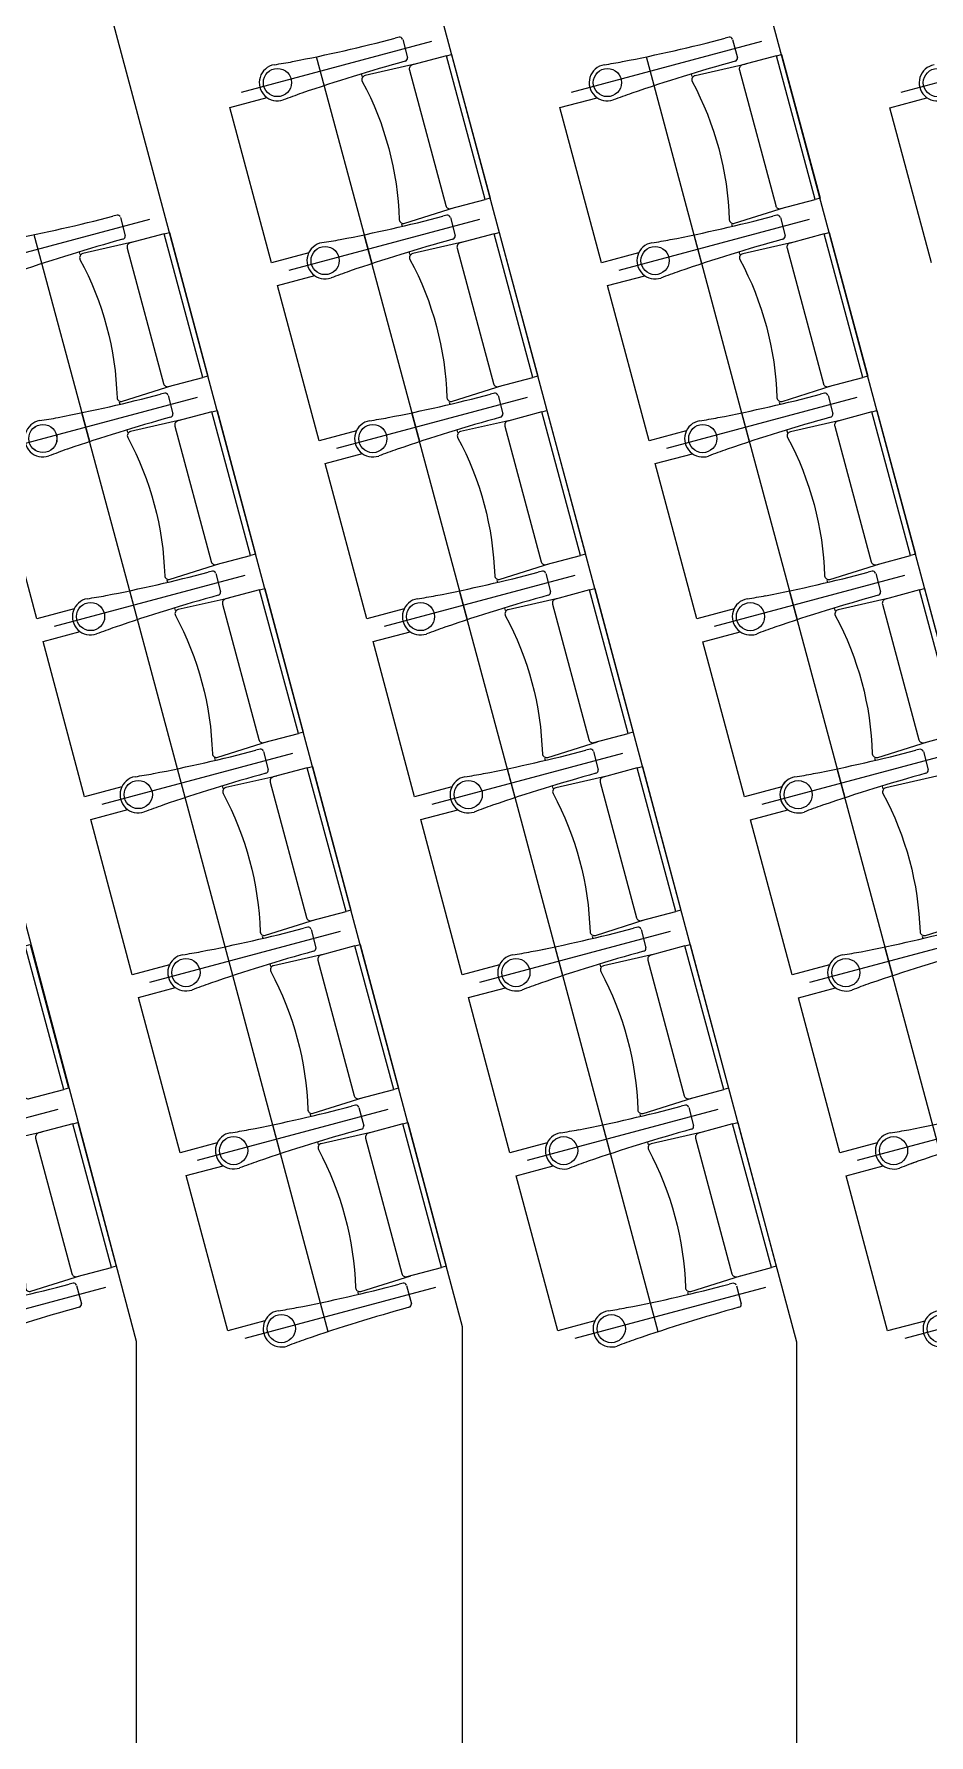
# Model space of a CAD drawing. Header units: millimetres. Extents: x 586 to 1010, y 369 to 668.
# Drawn here: x 686.26 to 688.98, y 509.07 to 514.22 of the extents above; entities that cross this region are included whole.
import ezdxf

# ---------------------------------------------------------------- set-up
doc = ezdxf.new("R2010")
doc.units = ezdxf.units.MM
doc.linetypes.add('CENTER', pattern=[2, 1.25, -0.25, 0.25, -0.25])
doc.linetypes.add('DASHED', pattern=[0.75, 0.5, -0.25])
doc.layers.add('plan line', color=7, linetype='Continuous', lineweight=15)

msp = doc.modelspace()

# ---------------------------------------------------------------- linework, layer by layer
at = {"color": 254, "lineweight": 25}
for points in [[(671.7124, 620.7085), (706.7355, 621.773), (754.2598, 613.8303), (814.6609, 600.1481), (855.7567, 598.0104), (895.0671, 567.0647), (920.0096, 542.0176), (952.0084, 521.2476), (977.2234, 504.6526), (979.6352, 479.2339), (986.3437, 463.8549), (988.7975, 462.3853)], [(654.944, 595.4717), (670.2671, 587.3174), (714.302, 595.1648), (787.0891, 595.1648), (819.3936, 580.9441), (821.0297, 562.8505), (813.4907, 552.7881), (808.7339, 539.6711), (796.4072, 534.7059), (791.0222, 527.249), (791.0222, 507.547), (797.3007, 476.5274), (814.9752, 463.8897), (836.1481, 474.6816), (874.0221, 478.5878), (885.7286, 462.7333), (863.0042, 436.0794), (845.7887, 420.6845), (845.1044, 408.6747)], [(639.2065, 583.4381), (644.7272, 575.638), (657.7961, 553.4401), (668.4043, 543.9291), (682.5178, 548.7307), (692.9838, 555.4778), (711.9339, 556.5828), (734.3456, 532.1334), (750.593, 477.7475), (754.1369, 444.164), (776.4657, 425.4473), (782.6172, 412.2355)]]:
    msp.add_spline(points, degree=3, dxfattribs=at)
at = {"layer": 'plan line'}
for p, q in [((689.5666, 510.2906), (688.1, 515.7667)), ((687.1669, 515.5168), (688.5752, 510.2581)), ((687.563, 510.3034), (686.2337, 515.2669)), ((686.575, 510.2583), (685.3083, 515.0191)), ((687.3714, 514.2137), (687.3589, 514.2106)), ((687.3817, 514.2064), (687.3963, 514.1512)), ((688.3715, 514.2135), (688.359, 514.2104)), ((688.3818, 514.2063), (688.3964, 514.151)), ((687.2562, 514.1022), (687.2584, 514.0941)), ((688.2563, 514.1021), (688.2585, 514.094)), ((686.8581, 514.0002), (686.9707, 514.0303)), ((687.8582, 514), (687.9708, 514.0302)), ((688.8583, 513.9999), (688.9709, 514.0301)), ((686.9841, 513.5294), (686.8581, 514.0002)), ((687.9842, 513.5293), (687.8582, 514)), ((688.9843, 513.5292), (688.8583, 513.9999)), ((686.5158, 513.674), (686.5033, 513.6709)), ((686.5262, 513.6668), (686.5407, 513.6115)), ((687.3781, 513.6472), (687.38, 513.6401)), ((687.5159, 513.6739), (687.5034, 513.6708)), ((687.5159, 513.6739), (687.5034, 513.6708)), ((687.5263, 513.6667), (687.5408, 513.6114)), ((687.5263, 513.6667), (687.5408, 513.6114)), ((688.3782, 513.6471), (688.3801, 513.64)), ((688.516, 513.6737), (688.5035, 513.6707)), ((688.516, 513.6737), (688.5036, 513.6707)), ((688.5264, 513.6665), (688.5409, 513.6112)), ((688.5264, 513.6665), (688.5409, 513.6112)), ((686.4007, 513.5626), (686.4029, 513.5545)), ((687.0968, 513.5596), (686.9841, 513.5294)), ((687.4008, 513.5625), (687.403, 513.5543)), ((688.0969, 513.5595), (687.9842, 513.5293)), ((688.4009, 513.5623), (688.4031, 513.5542)), ((687.0026, 513.4604), (687.1153, 513.4906)), ((687.1287, 512.9897), (687.0026, 513.4604)), ((688.0027, 513.4603), (688.1154, 513.4904)), ((688.1288, 512.9895), (688.0027, 513.4603)), ((686.6604, 513.1342), (686.6479, 513.1311)), ((686.6604, 513.1342), (686.6479, 513.1311)), ((687.6605, 513.1341), (687.648, 513.131)), ((687.6605, 513.1341), (687.648, 513.131)), ((688.6606, 513.134), (688.6481, 513.1309)), ((688.6606, 513.134), (688.6481, 513.1309)), ((686.5225, 513.1075), (686.5244, 513.1005)), ((686.6707, 513.127), (686.6852, 513.0717)), ((686.6707, 513.127), (686.6853, 513.0717)), ((687.5227, 513.1074), (687.5245, 513.1004)), ((687.6708, 513.1269), (687.6854, 513.0716)), ((687.6708, 513.1269), (687.6854, 513.0716)), ((688.5228, 513.1073), (688.5247, 513.1002)), ((688.6709, 513.1267), (688.6855, 513.0715)), ((688.6709, 513.1267), (688.6855, 513.0715)), ((686.5452, 513.0228), (686.5474, 513.0147)), ((687.2413, 513.0198), (687.1287, 512.9897)), ((687.5454, 513.0227), (687.5475, 513.0145)), ((688.2414, 513.0197), (688.1288, 512.9895)), ((688.5455, 513.0226), (688.5476, 513.0144)), ((687.1472, 512.9206), (687.2598, 512.9508)), ((688.1473, 512.9205), (688.2599, 512.9506)), ((686.2731, 512.45), (686.1471, 512.9207)), ((687.2733, 512.4499), (687.1472, 512.9206)), ((688.2734, 512.4498), (688.1473, 512.9205)), ((686.6671, 512.5678), (686.669, 512.5607)), ((686.8049, 512.5944), (686.7924, 512.5914)), ((686.8049, 512.5944), (686.7924, 512.5914)), ((686.8153, 512.5872), (686.8298, 512.532)), ((686.8153, 512.5872), (686.8298, 512.532)), ((687.6672, 512.5676), (687.6691, 512.5606)), ((687.805, 512.5943), (687.7926, 512.5912)), ((687.805, 512.5943), (687.7926, 512.5912)), ((687.8154, 512.5871), (687.8299, 512.5318)), ((687.8154, 512.5871), (687.8299, 512.5318)), ((688.6673, 512.5675), (688.6692, 512.5605)), ((688.8051, 512.5942), (688.7927, 512.5911)), ((688.8051, 512.5942), (688.7927, 512.5911)), ((688.8155, 512.587), (688.83, 512.5317)), ((688.8155, 512.587), (688.83, 512.5317)), ((686.3858, 512.4802), (686.2731, 512.45)), ((686.6898, 512.483), (686.692, 512.4749)), ((687.3859, 512.4801), (687.2733, 512.4499)), ((687.6899, 512.4829), (687.6921, 512.4748)), ((688.386, 512.4799), (688.2734, 512.4498)), ((688.69, 512.4828), (688.6922, 512.4746)), ((686.2916, 512.381), (686.4043, 512.4111)), ((687.2917, 512.3808), (687.4044, 512.411)), ((688.2919, 512.3807), (688.4045, 512.4109)), ((686.4177, 511.9102), (686.2916, 512.381)), ((687.4178, 511.9101), (687.2917, 512.3808)), ((688.4179, 511.91), (688.2919, 512.3807)), ((686.9495, 512.0547), (686.937, 512.0516)), ((686.9495, 512.0547), (686.937, 512.0516)), ((687.9496, 512.0545), (687.9371, 512.0515)), ((687.9496, 512.0545), (687.9371, 512.0515)), ((688.9497, 512.0544), (688.9372, 512.0513)), ((688.9497, 512.0544), (688.9372, 512.0513)), ((686.8117, 512.028), (686.8135, 512.0209)), ((686.9598, 512.0474), (686.9744, 511.9922)), ((686.9598, 512.0474), (686.9744, 511.9922)), ((687.8118, 512.0279), (687.8137, 512.0208)), ((687.9599, 512.0473), (687.9745, 511.992)), ((687.9599, 512.0473), (687.9745, 511.992)), ((688.8119, 512.0277), (688.8138, 512.0207)), ((688.96, 512.0472), (688.9746, 511.9919)), ((688.96, 512.0472), (688.9746, 511.9919)), ((686.5303, 511.9404), (686.4177, 511.9102)), ((686.8344, 511.9433), (686.8365, 511.9351)), ((687.5304, 511.9403), (687.4178, 511.9101)), ((687.8345, 511.9431), (687.8366, 511.935)), ((688.5305, 511.9401), (688.4179, 511.91)), ((688.8346, 511.943), (688.8368, 511.9349)), ((686.4362, 511.8412), (686.5488, 511.8714)), ((687.4363, 511.8411), (687.5489, 511.8712)), ((688.4364, 511.8409), (688.549, 511.8711)), ((686.5622, 511.3705), (686.4362, 511.8412)), ((687.5624, 511.3703), (687.4363, 511.8411)), ((688.5625, 511.3702), (688.4364, 511.8409)), ((686.9562, 511.4882), (686.9581, 511.4812)), ((687.094, 511.5149), (687.0816, 511.5118)), ((687.094, 511.5149), (687.0816, 511.5118)), ((687.1044, 511.5077), (687.1189, 511.4524)), ((687.1044, 511.5077), (687.1189, 511.4524)), ((687.9563, 511.4881), (687.9582, 511.481)), ((688.0941, 511.5148), (688.0817, 511.5117)), ((688.0941, 511.5148), (688.0817, 511.5117)), ((688.1045, 511.5075), (688.119, 511.4523)), ((688.1045, 511.5075), (688.119, 511.4523)), ((688.9564, 511.4879), (688.9583, 511.4809)), ((686.6749, 511.4006), (686.5622, 511.3705)), ((686.9789, 511.4035), (686.9811, 511.3953)), ((687.675, 511.4005), (687.5624, 511.3703)), ((687.979, 511.4033), (687.9812, 511.3952)), ((688.6751, 511.4004), (688.5625, 511.3702)), ((686.5807, 511.3014), (686.6934, 511.3316)), ((687.5809, 511.3013), (687.6935, 511.3314)), ((688.581, 511.3011), (688.6936, 511.3313)), ((686.7068, 510.8307), (686.5807, 511.3014)), ((687.7069, 510.8306), (687.5809, 511.3013)), ((688.707, 510.8304), (688.581, 511.3011)), ((687.2386, 510.9751), (687.2261, 510.972)), ((687.2386, 510.9751), (687.2261, 510.972)), ((687.2489, 510.9679), (687.2635, 510.9126)), ((687.2489, 510.9679), (687.2635, 510.9126)), ((688.2387, 510.975), (688.2262, 510.9719)), ((688.2387, 510.975), (688.2262, 510.9719)), ((688.2491, 510.9678), (688.2636, 510.9125)), ((688.2491, 510.9678), (688.2636, 510.9125)), ((687.1008, 510.9484), (687.1027, 510.9414)), ((688.1009, 510.9483), (688.1028, 510.9412)), ((687.1235, 510.8637), (687.1256, 510.8556)), ((688.1236, 510.8636), (688.1258, 510.8554)), ((686.8194, 510.8609), (686.7068, 510.8307)), ((687.8195, 510.8607), (687.7069, 510.8306)), ((688.8197, 510.8606), (688.707, 510.8304)), ((686.7253, 510.7616), (686.8379, 510.7918)), ((686.8514, 510.2909), (686.7253, 510.7616)), ((687.7254, 510.7615), (687.838, 510.7917)), ((687.8515, 510.2908), (687.7254, 510.7615)), ((688.7255, 510.7614), (688.8381, 510.7915)), ((688.8516, 510.2906), (688.7255, 510.7614)), ((686.383, 510.4355), (686.3705, 510.4324)), ((686.3934, 510.4282), (686.4079, 510.373)), ((687.2453, 510.4087), (687.2472, 510.4016)), ((687.3831, 510.4353), (687.3707, 510.4323)), ((687.3935, 510.4281), (687.408, 510.3728)), ((688.2454, 510.4085), (688.2473, 510.4015)), ((688.3833, 510.4352), (688.3708, 510.4321)), ((688.3936, 510.428), (688.4081, 510.3727)), ((686.964, 510.3211), (686.8514, 510.2909)), ((687.5616, 499.2473), (687.563, 510.3034)), ((687.9641, 510.3209), (687.8515, 510.2908)), ((688.9642, 510.3208), (688.8516, 510.2906)), ((686.5735, 499.2926), (686.575, 510.2583)), ((688.5752, 510.2581), (688.5738, 499.2924))]:
    msp.add_line(p, q, dxfattribs=at)
at = {"layer": 'plan line', "linetype": 'CENTER', "ltscale": 3}
for p, q in [((687.4695, 514.2009), (686.8919, 514.0462)), ((688.4696, 514.2008), (687.892, 514.0461)), ((689.4697, 514.2006), (688.8921, 514.046)), ((686.6139, 513.6613), (686.0363, 513.5066)), ((687.614, 513.6611), (687.0364, 513.5064)), ((687.614, 513.6611), (687.0364, 513.5064)), ((688.6141, 513.661), (688.0365, 513.5063)), ((688.6141, 513.661), (688.0365, 513.5063)), ((686.7585, 513.1215), (686.1809, 512.9668)), ((686.7585, 513.1215), (686.1809, 512.9668)), ((687.7586, 513.1214), (687.181, 512.9667)), ((687.7586, 513.1214), (687.181, 512.9667)), ((688.7587, 513.1212), (688.1811, 512.9665)), ((688.7587, 513.1212), (688.1811, 512.9665)), ((686.903, 512.5817), (686.3254, 512.427)), ((686.903, 512.5817), (686.3254, 512.427)), ((687.9031, 512.5816), (687.3255, 512.4269)), ((687.9031, 512.5816), (687.3255, 512.4269)), ((688.9032, 512.5814), (688.3257, 512.4268)), ((688.9032, 512.5814), (688.3257, 512.4268)), ((687.0476, 512.0419), (686.47, 511.8872)), ((687.0476, 512.0419), (686.47, 511.8872)), ((688.0477, 512.0418), (687.4701, 511.8871)), ((688.0477, 512.0418), (687.4701, 511.8871)), ((689.0478, 512.0417), (688.4702, 511.887)), ((689.0478, 512.0417), (688.4702, 511.887)), ((687.1921, 511.5021), (686.6145, 511.3475)), ((687.1921, 511.5021), (686.6145, 511.3475)), ((688.1922, 511.502), (687.6147, 511.3473)), ((688.1922, 511.502), (687.6147, 511.3473)), ((689.1923, 511.5019), (688.6148, 511.3472)), ((689.1923, 511.5019), (688.6148, 511.3472)), ((686.3366, 510.9625), (685.759, 510.8078)), ((686.3366, 510.9625), (685.759, 510.8078)), ((687.3367, 510.9624), (686.7591, 510.8077)), ((687.3367, 510.9624), (686.7591, 510.8077)), ((688.3368, 510.9622), (687.7592, 510.8076)), ((688.3368, 510.9622), (687.7592, 510.8076)), ((689.3369, 510.9621), (688.7593, 510.8074)), ((689.3369, 510.9621), (688.7593, 510.8074)), ((686.4811, 510.4227), (685.9035, 510.268)), ((687.4812, 510.4226), (686.9037, 510.2679)), ((688.4814, 510.4225), (687.9038, 510.2678)), ((689.4815, 510.4223), (688.9039, 510.2676))]:
    msp.add_line(p, q, dxfattribs=at)
at = {"layer": 'plan line', "linetype": 'DASHED', "ltscale": 3}
for p, q in [((687.2887, 513.527), (687.1206, 514.1544)), ((688.2888, 513.5268), (688.1208, 514.1543)), ((686.4331, 512.9873), (686.2651, 513.6147)), ((687.4332, 512.9872), (687.2652, 513.6146)), ((688.4333, 512.987), (688.2653, 513.6145)), ((686.5777, 512.4475), (686.4096, 513.075)), ((687.5778, 512.4474), (687.4098, 513.0748)), ((688.5779, 512.4473), (688.4099, 513.0747)), ((686.7222, 511.9078), (686.5542, 512.5352)), ((687.7223, 511.9076), (687.5543, 512.535)), ((688.7225, 511.9075), (688.5544, 512.5349)), ((686.8668, 511.368), (686.6988, 511.9954)), ((687.8669, 511.3678), (687.6989, 511.9953)), ((688.867, 511.3677), (688.699, 511.9951)), ((687.0113, 510.8282), (686.8433, 511.4556)), ((688.0115, 510.8281), (687.8434, 511.4555)), ((689.0116, 510.8279), (688.8435, 511.4554)), ((687.1559, 510.2884), (686.9879, 510.9158)), ((688.156, 510.2883), (687.988, 510.9157))]:
    msp.add_line(p, q, dxfattribs=at)
at = {"layer": 'plan line'}
for points in [[(687.4222, 514.1324), (687.2678, 514.0971, 0.474715), (687.2591, 514.0795, -0.115865), (687.3714, 513.6602, 0.474715), (687.3877, 513.6493), (687.5388, 513.6969)], [(687.5145, 514.157), (687.4111, 514.1294, 0.414214), (687.4021, 514.1138), (687.5122, 513.7029, 0.414214), (687.5277, 513.6939), (687.6318, 513.7218), (687.5145, 514.157)], [(688.4223, 514.1322), (688.2679, 514.0969, 0.474715), (688.2592, 514.0793, -0.115865), (688.3715, 513.6601, 0.474715), (688.3878, 513.6492), (688.5389, 513.6967)], [(688.5146, 514.1569), (688.4112, 514.1293, 0.414214), (688.4022, 514.1137), (688.5123, 513.7028, 0.414214), (688.5278, 513.6938), (688.6319, 513.7216), (688.5146, 514.1569)], [(686.6589, 513.6174), (686.5555, 513.5897, 0.414214), (686.5466, 513.5742), (686.6566, 513.1632, 0.414214), (686.6722, 513.1543), (686.7763, 513.1821), (686.6589, 513.6174)], [(687.659, 513.6173), (687.5557, 513.5896, 0.414214), (687.5467, 513.5741), (687.6567, 513.1631, 0.414214), (687.6723, 513.1541), (687.7764, 513.182), (687.659, 513.6173)], [(688.6591, 513.6171), (688.5558, 513.5895, 0.414214), (688.5468, 513.5739), (688.6568, 513.163, 0.414214), (688.6724, 513.154), (688.7765, 513.1819), (688.6591, 513.6171)], [(686.5666, 513.5927), (686.4122, 513.5574, 0.474715), (686.4035, 513.5398, -0.115865), (686.5158, 513.1205, 0.474715), (686.5321, 513.1097), (686.6832, 513.1572)], [(687.5667, 513.5926), (687.4123, 513.5573, 0.474715), (687.4036, 513.5397, -0.115865), (687.5159, 513.1204, 0.474715), (687.5323, 513.1095), (687.6833, 513.1571)], [(688.5668, 513.5924), (688.4125, 513.5571, 0.474715), (688.4038, 513.5396, -0.115865), (688.516, 513.1203, 0.474715), (688.5324, 513.1094), (688.6834, 513.157)], [(686.7112, 513.0529), (686.5568, 513.0176, 0.474715), (686.5481, 513.0001, -0.115865), (686.6604, 512.5808, 0.474715), (686.6767, 512.5699), (686.8278, 512.6175)], [(686.8035, 513.0776), (686.7001, 513.05, 0.414214), (686.6911, 513.0344), (686.8012, 512.6235, 0.414214), (686.8167, 512.6145), (686.9208, 512.6423), (686.8035, 513.0776)], [(687.7113, 513.0528), (687.5569, 513.0175, 0.474715), (687.5482, 512.9999, -0.115865), (687.6605, 512.5806, 0.474715), (687.6768, 512.5698), (687.8279, 512.6173)], [(687.8036, 513.0775), (687.7002, 513.0498, 0.414214), (687.6912, 513.0343), (687.8013, 512.6233, 0.414214), (687.8168, 512.6144), (687.921, 512.6422), (687.8036, 513.0775)], [(688.7114, 513.0527), (688.557, 513.0174, 0.474715), (688.5483, 512.9998, -0.115865), (688.6606, 512.5805, 0.474715), (688.6769, 512.5696), (688.828, 512.6172)], [(688.8037, 513.0774), (688.7003, 513.0497, 0.414214), (688.6913, 513.0341), (688.8014, 512.6232, 0.414214), (688.8169, 512.6142), (688.9211, 512.6421), (688.8037, 513.0774)], [(686.8557, 512.5131), (686.7013, 512.4779, 0.474715), (686.6926, 512.4603, -0.115865), (686.8049, 512.041, 0.474715), (686.8213, 512.0301), (686.9723, 512.0777)], [(686.948, 512.5378), (686.8447, 512.5102, 0.414214), (686.8357, 512.4946), (686.9457, 512.0837, 0.414214), (686.9613, 512.0747), (687.0654, 512.1026), (686.948, 512.5378)], [(687.8558, 512.513), (687.7015, 512.4777, 0.474715), (687.6928, 512.4601, -0.115865), (687.805, 512.0409, 0.474715), (687.8214, 512.03), (687.9725, 512.0775)], [(687.9482, 512.5377), (687.8448, 512.5101, 0.414214), (687.8358, 512.4945), (687.9458, 512.0836, 0.414214), (687.9614, 512.0746), (688.0655, 512.1024), (687.9482, 512.5377)], [(688.8559, 512.5129), (688.7016, 512.4776, 0.474715), (688.6929, 512.46, -0.115865), (688.8052, 512.0407, 0.474715), (688.8215, 512.0298), (688.9726, 512.0774)], [(688.9483, 512.5376), (688.8449, 512.5099, 0.414214), (688.8359, 512.4944), (688.946, 512.0834, 0.414214), (688.9615, 512.0744), (689.0656, 512.1023), (688.9483, 512.5376)], [(687.0926, 511.9981), (686.9892, 511.9704, 0.414214), (686.9802, 511.9549), (687.0903, 511.5439, 0.414214), (687.1058, 511.5349), (687.21, 511.5628), (687.0926, 511.9981)], [(688.0927, 511.9979), (687.9893, 511.9703, 0.414214), (687.9803, 511.9547), (688.0904, 511.5438, 0.414214), (688.106, 511.5348), (688.2101, 511.5627), (688.0927, 511.9979)], [(687.0003, 511.9734), (686.8459, 511.9381, 0.474715), (686.8372, 511.9205, -0.115865), (686.9495, 511.5012, 0.474715), (686.9658, 511.4903), (687.1169, 511.5379)], [(688.0004, 511.9732), (687.846, 511.9379, 0.474715), (687.8373, 511.9204, -0.115865), (687.9496, 511.5011, 0.474715), (687.9659, 511.4902), (688.117, 511.5378)], [(689.0005, 511.9731), (688.8461, 511.9378, 0.474715), (688.8374, 511.9202, -0.115865), (688.9497, 511.5009, 0.474715), (688.966, 511.4901), (689.1171, 511.5376)], [(686.237, 511.4584), (686.1337, 511.4308, 0.414214), (686.1247, 511.4152), (686.2347, 511.0043, 0.414214), (686.2503, 510.9953), (686.3544, 511.0231), (686.237, 511.4584)], [(687.1448, 511.4336), (686.9905, 511.3983, 0.474715), (686.9818, 511.3807, -0.115865), (687.094, 510.9614, 0.474715), (687.1104, 510.9506), (687.2615, 510.9981)], [(687.2371, 511.4583), (687.1338, 511.4306, 0.414214), (687.1248, 511.4151), (687.2348, 511.0041, 0.414214), (687.2504, 510.9952), (687.3545, 511.023), (687.2371, 511.4583)], [(688.1449, 511.4335), (687.9906, 511.3982, 0.474715), (687.9819, 511.3806, -0.115865), (688.0942, 510.9613, 0.474715), (688.1105, 510.9504), (688.2616, 510.998)], [(688.2373, 511.4582), (688.1339, 511.4305, 0.414214), (688.1249, 511.4149), (688.235, 511.004, 0.414214), (688.2505, 510.995), (688.3546, 511.0229), (688.2373, 511.4582)], [(686.3816, 510.9186), (686.2782, 510.891, 0.414214), (686.2692, 510.8754), (686.3793, 510.4645, 0.414214), (686.3948, 510.4555), (686.4989, 510.4834), (686.3816, 510.9186)], [(687.3817, 510.9185), (687.2783, 510.8909, 0.414214), (687.2693, 510.8753), (687.3794, 510.4644, 0.414214), (687.395, 510.4554), (687.4991, 510.4832), (687.3817, 510.9185)], [(688.3818, 510.9184), (688.2784, 510.8907, 0.414214), (688.2695, 510.8752), (688.3795, 510.4642, 0.414214), (688.3951, 510.4552), (688.4992, 510.4831), (688.3818, 510.9184)], [(686.2893, 510.8939), (686.1349, 510.8587, 0.474715), (686.1262, 510.8411, -0.115865), (686.2385, 510.4218, 0.474715), (686.2548, 510.4109), (686.4059, 510.4585)], [(687.2894, 510.8938), (687.135, 510.8585, 0.474715), (687.1263, 510.8409, -0.115865), (687.2386, 510.4217, 0.474715), (687.2549, 510.4108), (687.406, 510.4583)], [(688.2895, 510.8937), (688.1351, 510.8584, 0.474715), (688.1264, 510.8408, -0.115865), (688.2387, 510.4215, 0.474715), (688.255, 510.4106), (688.4061, 510.4582)]]:
    msp.add_lwpolyline(points, format="xyb", dxfattribs=at)
for points in [[(687.5299, 514.1612), (687.6466, 513.7257), (687.6318, 513.7218), (687.5145, 514.157), (687.5299, 514.1612)], [(688.53, 514.1611), (688.6467, 513.7256), (688.6319, 513.7216), (688.5146, 514.1569), (688.53, 514.1611)], [(686.6744, 513.6215), (686.791, 513.1861), (686.7763, 513.1821), (686.6589, 513.6174), (686.6744, 513.6215)], [(687.6745, 513.6214), (687.7911, 513.1859), (687.7764, 513.182), (687.659, 513.6173), (687.6745, 513.6214)], [(688.6746, 513.6213), (688.7912, 513.1858), (688.7765, 513.1819), (688.6591, 513.6171), (688.6746, 513.6213)], [(686.8189, 513.0818), (686.9356, 512.6463), (686.9208, 512.6423), (686.8035, 513.0776), (686.8189, 513.0818)], [(687.8191, 513.0816), (687.9357, 512.6462), (687.921, 512.6422), (687.8036, 513.0775), (687.8191, 513.0816)], [(688.8192, 513.0815), (688.9358, 512.646), (688.9211, 512.6421), (688.8037, 513.0774), (688.8192, 513.0815)], [(686.9635, 512.542), (687.0801, 512.1065), (687.0654, 512.1026), (686.948, 512.5378), (686.9635, 512.542)], [(687.9636, 512.5419), (688.0802, 512.1064), (688.0655, 512.1024), (687.9482, 512.5377), (687.9636, 512.5419)], [(688.9637, 512.5417), (689.0803, 512.1062), (689.0656, 512.1023), (688.9483, 512.5376), (688.9637, 512.5417)], [(687.1081, 512.0022), (687.2247, 511.5667), (687.21, 511.5628), (687.0926, 511.9981), (687.1081, 512.0022)], [(688.1082, 512.0021), (688.2248, 511.5666), (688.2101, 511.5627), (688.0927, 511.9979), (688.1082, 512.0021)], [(686.2525, 511.4626), (686.3691, 511.0271), (686.3544, 511.0231), (686.237, 511.4584), (686.2525, 511.4626)], [(687.2526, 511.4624), (687.3692, 511.027), (687.3545, 511.023), (687.2371, 511.4583), (687.2526, 511.4624)], [(688.2527, 511.4623), (688.3693, 511.0268), (688.3546, 511.0229), (688.2373, 511.4582), (688.2527, 511.4623)], [(686.397, 510.9228), (686.5137, 510.4873), (686.4989, 510.4834), (686.3816, 510.9186), (686.397, 510.9228)], [(687.3972, 510.9226), (687.5138, 510.4872), (687.4991, 510.4832), (687.3817, 510.9185), (687.3972, 510.9226)], [(688.3973, 510.9225), (688.5139, 510.487), (688.4992, 510.4831), (688.3818, 510.9184), (688.3973, 510.9225)]]:
    msp.add_lwpolyline(points, dxfattribs=at)
for centre in [(687.0021, 514.0761), (688.0022, 514.076), (689.0023, 514.0758), (687.1466, 513.5363), (687.1466, 513.5363), (688.1467, 513.5362), (688.1467, 513.5362), (686.291, 512.9967), (686.2911, 512.9967), (687.2912, 512.9965), (687.2912, 512.9965), (688.2913, 512.9964), (688.2913, 512.9964), (686.4356, 512.4569), (686.4356, 512.4569), (687.4357, 512.4568), (687.4357, 512.4568), (688.4358, 512.4566), (688.4358, 512.4566), (686.5802, 511.9171), (686.5802, 511.9171), (687.5803, 511.917), (687.5803, 511.917), (688.5804, 511.9168), (688.5804, 511.9168), (686.7247, 511.3773), (686.7247, 511.3773), (687.7248, 511.3772), (687.7248, 511.3772), (688.7249, 511.3771), (688.7249, 511.3771), (686.8693, 510.8376), (686.8693, 510.8376), (687.8694, 510.8374), (687.8694, 510.8374), (688.8695, 510.8373), (688.8695, 510.8373), (687.0138, 510.2978), (688.0139, 510.2976), (689.0141, 510.2975)]:
    msp.add_circle(centre, 0.0427, dxfattribs=at)
for centre, radius, start, end in [((686.0932, 519.0442), 4.9966, 281.0182, 284.6738), ((687.3724, 514.2044), 0.00935, 23.4308, 96.5541), ((687.0933, 519.0441), 4.9966, 281.0182, 284.6738), ((688.3725, 514.2042), 0.00935, 23.4308, 96.5541), ((687.0023, 514.0758), 0.0554, 100.4444, 288.4868), ((686.8546, 515.1154), 0.9947, 277.9572, 281.22), ((688.8089, 509.0047), 5.3287, 105.4519, 108.9755), ((687.3866, 514.1502), 0.00967, 284.3681, 5.8186), ((688.0024, 514.0757), 0.0554, 100.4444, 288.4868), ((687.8547, 515.1153), 0.9947, 277.9572, 281.22), ((689.809, 509.0046), 5.3287, 105.4519, 108.9755), ((688.3867, 514.15), 0.00967, 284.3681, 5.8186), ((689.0025, 514.0755), 0.0554, 100.4444, 288.4868), ((688.4072, 510.3192), 3.9554, 109.6649, 110.533), ((689.4073, 510.3191), 3.9554, 109.6649, 110.533), ((685.2376, 518.5046), 4.9966, 281.0182, 284.6738), ((686.5169, 513.6647), 0.00935, 23.4308, 96.5541), ((686.2377, 518.5044), 4.9966, 281.0182, 284.6738), ((686.2377, 518.5044), 4.9966, 281.0182, 284.6738), ((687.517, 513.6646), 0.00935, 23.4308, 96.5541), ((687.517, 513.6646), 0.00935, 23.4308, 96.5541), ((687.2378, 518.5043), 4.9966, 281.0182, 284.6738), ((687.2378, 518.5043), 4.9966, 281.0182, 284.6738), ((688.5171, 513.6645), 0.00935, 23.4308, 96.5541), ((688.5171, 513.6645), 0.00935, 23.4308, 96.5541), ((687.9533, 508.4651), 5.3287, 105.4519, 108.9755), ((686.5311, 513.6105), 0.00967, 284.3681, 5.8186), ((686.9991, 514.5757), 0.9947, 277.9572, 281.22), ((686.9991, 514.5757), 0.9947, 277.9572, 281.22), ((688.9534, 508.465), 5.3287, 105.4519, 108.9755), ((688.9534, 508.465), 5.3287, 105.4519, 108.9755), ((687.5312, 513.6104), 0.00967, 284.3681, 5.8186), ((687.5312, 513.6104), 0.00967, 284.3681, 5.8186), ((687.9992, 514.5755), 0.9947, 277.9572, 281.22), ((687.9992, 514.5755), 0.9947, 277.9572, 281.22), ((689.9535, 508.4648), 5.3287, 105.4519, 108.9755), ((689.9535, 508.4648), 5.3287, 105.4519, 108.9755), ((688.5313, 513.6103), 0.00967, 284.3681, 5.8186), ((688.5313, 513.6103), 0.00967, 284.3681, 5.8186), ((687.1469, 513.536), 0.0554, 100.4444, 288.4868), ((687.1469, 513.536), 0.0554, 100.4444, 288.4868), ((688.147, 513.5359), 0.0554, 100.4444, 288.4868), ((688.147, 513.5359), 0.0554, 100.4444, 288.4868), ((688.5518, 509.7794), 3.9554, 109.6649, 110.533), ((688.5518, 509.7794), 3.9554, 109.6649, 110.533), ((689.5519, 509.7793), 3.9554, 109.6649, 110.533), ((689.5519, 509.7793), 3.9554, 109.6649, 110.533), ((685.3822, 517.9648), 4.9966, 281.0182, 284.6738), ((685.3822, 517.9648), 4.9966, 281.0182, 284.6738), ((686.6614, 513.1249), 0.00935, 23.4308, 96.5541), ((686.6614, 513.1249), 0.00935, 23.4308, 96.5541), ((686.3823, 517.9647), 4.9966, 281.0182, 284.6738), ((686.3823, 517.9647), 4.9966, 281.0182, 284.6738), ((687.6615, 513.1248), 0.00935, 23.4308, 96.5541), ((687.6615, 513.1248), 0.00935, 23.4308, 96.5541), ((687.3824, 517.9645), 4.9966, 281.0182, 284.6738), ((687.3824, 517.9645), 4.9966, 281.0182, 284.6738), ((688.6617, 513.1247), 0.00935, 23.4308, 96.5541), ((688.6617, 513.1247), 0.00935, 23.4308, 96.5541), ((686.2913, 512.9964), 0.0554, 100.4444, 288.4868), ((686.2913, 512.9964), 0.0554, 100.4444, 288.4868), ((686.1436, 514.036), 0.9947, 277.9572, 281.22), ((686.1436, 514.036), 0.9947, 277.9572, 281.22), ((688.0979, 507.9253), 5.3287, 105.4519, 108.9755), ((688.0979, 507.9253), 5.3287, 105.4519, 108.9755), ((686.6756, 513.0708), 0.00967, 284.3681, 5.8186), ((686.6756, 513.0708), 0.00967, 284.3681, 5.8186), ((687.2914, 512.9962), 0.0554, 100.4444, 288.4868), ((687.2914, 512.9962), 0.0554, 100.4444, 288.4868), ((687.1437, 514.0359), 0.9947, 277.9572, 281.22), ((687.1437, 514.0359), 0.9947, 277.9572, 281.22), ((689.098, 507.9252), 5.3287, 105.4519, 108.9755), ((689.098, 507.9252), 5.3287, 105.4519, 108.9755), ((687.6757, 513.0706), 0.00967, 284.3681, 5.8186), ((687.6757, 513.0706), 0.00967, 284.3681, 5.8186), ((688.2915, 512.9961), 0.0554, 100.4444, 288.4868), ((688.2915, 512.9961), 0.0554, 100.4444, 288.4868), ((688.1438, 514.0357), 0.9947, 277.9572, 281.22), ((688.1438, 514.0357), 0.9947, 277.9572, 281.22), ((690.0981, 507.9251), 5.3287, 105.4519, 108.9755), ((690.0981, 507.9251), 5.3287, 105.4519, 108.9755), ((688.6759, 513.0705), 0.00967, 284.3681, 5.8186), ((688.6759, 513.0705), 0.00967, 284.3681, 5.8186), ((687.6962, 509.2398), 3.9554, 109.6649, 110.533), ((687.6962, 509.2398), 3.9554, 109.6649, 110.533), ((688.6963, 509.2397), 3.9554, 109.6649, 110.533), ((688.6963, 509.2397), 3.9554, 109.6649, 110.533), ((689.6964, 509.2395), 3.9554, 109.6649, 110.533), ((689.6964, 509.2395), 3.9554, 109.6649, 110.533), ((685.5267, 517.425), 4.9966, 281.0182, 284.6738), ((685.5267, 517.425), 4.9966, 281.0182, 284.6738), ((686.806, 512.5852), 0.00935, 23.4308, 96.5541), ((686.806, 512.5852), 0.00935, 23.4308, 96.5541), ((686.5268, 517.4249), 4.9966, 281.0182, 284.6738), ((686.5268, 517.4249), 4.9966, 281.0182, 284.6738), ((687.8061, 512.585), 0.00935, 23.4308, 96.5541), ((687.8061, 512.585), 0.00935, 23.4308, 96.5541), ((687.5269, 517.4247), 4.9966, 281.0182, 284.6738), ((687.5269, 517.4247), 4.9966, 281.0182, 284.6738), ((688.8062, 512.5849), 0.00935, 23.4308, 96.5541), ((688.8062, 512.5849), 0.00935, 23.4308, 96.5541), ((686.2881, 513.4962), 0.9947, 277.9572, 281.22), ((686.2881, 513.4962), 0.9947, 277.9572, 281.22), ((688.2424, 507.3855), 5.3287, 105.4519, 108.9755), ((688.2424, 507.3855), 5.3287, 105.4519, 108.9755), ((686.8202, 512.531), 0.00967, 284.3681, 5.8186), ((686.8202, 512.531), 0.00967, 284.3681, 5.8186), ((687.2882, 513.4961), 0.9947, 277.9572, 281.22), ((687.2882, 513.4961), 0.9947, 277.9572, 281.22), ((689.2425, 507.3854), 5.3287, 105.4519, 108.9755), ((689.2425, 507.3854), 5.3287, 105.4519, 108.9755), ((687.8203, 512.5308), 0.00967, 284.3681, 5.8186), ((687.8203, 512.5308), 0.00967, 284.3681, 5.8186), ((688.2883, 513.496), 0.9947, 277.9572, 281.22), ((688.2883, 513.496), 0.9947, 277.9572, 281.22), ((690.2426, 507.3853), 5.3287, 105.4519, 108.9755), ((690.2426, 507.3853), 5.3287, 105.4519, 108.9755), ((688.8204, 512.5307), 0.00967, 284.3681, 5.8186), ((688.8204, 512.5307), 0.00967, 284.3681, 5.8186), ((686.4359, 512.4566), 0.0554, 100.4444, 288.4868), ((686.4359, 512.4566), 0.0554, 100.4444, 288.4868), ((687.436, 512.4565), 0.0554, 100.4444, 288.4868), ((687.436, 512.4565), 0.0554, 100.4444, 288.4868), ((688.4361, 512.4563), 0.0554, 100.4444, 288.4868), ((688.4361, 512.4563), 0.0554, 100.4444, 288.4868), ((687.8408, 508.7), 3.9554, 109.6649, 110.533), ((687.8408, 508.7), 3.9554, 109.6649, 110.533), ((688.8409, 508.6999), 3.9554, 109.6649, 110.533), ((688.8409, 508.6999), 3.9554, 109.6649, 110.533), ((689.841, 508.6997), 3.9554, 109.6649, 110.533), ((689.841, 508.6997), 3.9554, 109.6649, 110.533), ((685.6713, 516.8852), 4.9966, 281.0182, 284.6738), ((685.6713, 516.8852), 4.9966, 281.0182, 284.6738), ((686.9505, 512.0454), 0.00935, 23.4308, 96.5541), ((686.9505, 512.0454), 0.00935, 23.4308, 96.5541), ((686.6714, 516.8851), 4.9966, 281.0182, 284.6738), ((686.6714, 516.8851), 4.9966, 281.0182, 284.6738), ((687.9507, 512.0453), 0.00935, 23.4308, 96.5541), ((687.9507, 512.0453), 0.00935, 23.4308, 96.5541), ((687.6715, 516.885), 4.9966, 281.0182, 284.6738), ((687.6715, 516.885), 4.9966, 281.0182, 284.6738), ((688.9508, 512.0451), 0.00935, 23.4308, 96.5541), ((688.9508, 512.0451), 0.00935, 23.4308, 96.5541), ((686.5804, 511.9168), 0.0554, 100.4444, 288.4868), ((686.5804, 511.9168), 0.0554, 100.4444, 288.4868), ((686.4327, 512.9565), 0.9947, 277.9572, 281.22), ((686.4327, 512.9565), 0.9947, 277.9572, 281.22), ((688.387, 506.8458), 5.3287, 105.4519, 108.9755), ((688.387, 506.8458), 5.3287, 105.4519, 108.9755), ((686.9647, 511.9912), 0.00967, 284.3681, 5.8186), ((686.9647, 511.9912), 0.00967, 284.3681, 5.8186), ((687.5805, 511.9167), 0.0554, 100.4444, 288.4868), ((687.5805, 511.9167), 0.0554, 100.4444, 288.4868), ((687.4328, 512.9563), 0.9947, 277.9572, 281.22), ((687.4328, 512.9563), 0.9947, 277.9572, 281.22), ((689.3871, 506.8456), 5.3287, 105.4519, 108.9755), ((689.3871, 506.8456), 5.3287, 105.4519, 108.9755), ((687.9649, 511.9911), 0.00967, 284.3681, 5.8186), ((687.9649, 511.9911), 0.00967, 284.3681, 5.8186), ((688.5806, 511.9166), 0.0554, 100.4444, 288.4868), ((688.5807, 511.9166), 0.0554, 100.4444, 288.4868), ((688.4329, 512.9562), 0.9947, 277.9572, 281.22), ((688.4329, 512.9562), 0.9947, 277.9572, 281.22), ((690.3872, 506.8455), 5.3287, 105.4519, 108.9755), ((690.3872, 506.8455), 5.3287, 105.4519, 108.9755), ((688.965, 511.9909), 0.00967, 284.3681, 5.8186), ((688.965, 511.9909), 0.00967, 284.3681, 5.8186), ((687.9853, 508.1602), 3.9554, 109.6649, 110.533), ((687.9853, 508.1602), 3.9554, 109.6649, 110.533), ((688.9854, 508.1601), 3.9554, 109.6649, 110.533), ((688.9854, 508.1601), 3.9554, 109.6649, 110.533), ((689.9855, 508.16), 3.9554, 109.6649, 110.533), ((689.9855, 508.16), 3.9554, 109.6649, 110.533), ((685.8158, 516.3455), 4.9966, 281.0182, 284.6738), ((685.8158, 516.3455), 4.9966, 281.0182, 284.6738), ((687.0951, 511.5056), 0.00935, 23.4308, 96.5541), ((687.0951, 511.5056), 0.00935, 23.4308, 96.5541), ((686.8159, 516.3453), 4.9966, 281.0182, 284.6738), ((686.816, 516.3453), 4.9966, 281.0182, 284.6738), ((688.0952, 511.5055), 0.00935, 23.4308, 96.5541), ((688.0952, 511.5055), 0.00935, 23.4308, 96.5541), ((687.8161, 516.3452), 4.9966, 281.0182, 284.6738), ((687.8161, 516.3452), 4.9966, 281.0182, 284.6738), ((686.725, 511.377), 0.0554, 100.4444, 288.4868), ((686.725, 511.377), 0.0554, 100.4444, 288.4868), ((686.5772, 512.4167), 0.9947, 277.9572, 281.22), ((686.5772, 512.4167), 0.9947, 277.9572, 281.22), ((688.5315, 506.306), 5.3287, 105.4519, 108.9755), ((688.5315, 506.306), 5.3287, 105.4519, 108.9755), ((687.1093, 511.4514), 0.00967, 284.3681, 5.8186), ((687.1093, 511.4514), 0.00967, 284.3681, 5.8186), ((687.7251, 511.3769), 0.0554, 100.4444, 288.4868), ((687.7251, 511.3769), 0.0554, 100.4444, 288.4868), ((687.5774, 512.4165), 0.9947, 277.9572, 281.22), ((687.5774, 512.4165), 0.9947, 277.9572, 281.22), ((689.5316, 506.3059), 5.3287, 105.4519, 108.9755), ((689.5316, 506.3059), 5.3287, 105.4519, 108.9755), ((688.1094, 511.4513), 0.00967, 284.3681, 5.8186), ((688.1094, 511.4513), 0.00967, 284.3681, 5.8186), ((688.7252, 511.3768), 0.0554, 100.4444, 288.4868), ((688.7252, 511.3768), 0.0554, 100.4444, 288.4868), ((688.5775, 512.4164), 0.9947, 277.9572, 281.22), ((688.5775, 512.4164), 0.9947, 277.9572, 281.22), ((690.5317, 506.3057), 5.3287, 105.4519, 108.9755), ((690.5317, 506.3057), 5.3287, 105.4519, 108.9755), ((688.1299, 507.6204), 3.9554, 109.6649, 110.533), ((688.1299, 507.6204), 3.9554, 109.6649, 110.533), ((689.13, 507.6203), 3.9554, 109.6649, 110.533), ((689.13, 507.6203), 3.9554, 109.6649, 110.533), ((690.1301, 507.6202), 3.9554, 109.6649, 110.533), ((690.1301, 507.6202), 3.9554, 109.6649, 110.533), ((685.9604, 515.8057), 4.9966, 281.0182, 284.6738), ((685.9604, 515.8057), 4.9966, 281.0182, 284.6738), ((687.2397, 510.9658), 0.00935, 23.4308, 96.5541), ((687.2397, 510.9658), 0.00935, 23.4308, 96.5541), ((686.9605, 515.8055), 4.9966, 281.0182, 284.6738), ((686.9605, 515.8055), 4.9966, 281.0182, 284.6738), ((688.2398, 510.9657), 0.00935, 23.4308, 96.5541), ((688.2398, 510.9657), 0.00935, 23.4308, 96.5541), ((687.9606, 515.8054), 4.9966, 281.0182, 284.6738), ((687.9606, 515.8054), 4.9966, 281.0182, 284.6738), ((686.8695, 510.8373), 0.0554, 100.4444, 288.4868), ((686.8695, 510.8373), 0.0554, 100.4444, 288.4868), ((686.7218, 511.8769), 0.9947, 277.9572, 281.22), ((686.7218, 511.8769), 0.9947, 277.9572, 281.22), ((688.6761, 505.7662), 5.3287, 105.4519, 108.9755), ((688.6761, 505.7662), 5.3287, 105.4519, 108.9755), ((687.2539, 510.9116), 0.00967, 284.3681, 5.8186), ((687.2539, 510.9116), 0.00967, 284.3681, 5.8186), ((687.8697, 510.8371), 0.0554, 100.4444, 288.4868), ((687.8697, 510.8371), 0.0554, 100.4444, 288.4868), ((687.7219, 511.8768), 0.9947, 277.9572, 281.22), ((687.7219, 511.8768), 0.9947, 277.9572, 281.22), ((689.6762, 505.7661), 5.3287, 105.4519, 108.9755), ((689.6762, 505.7661), 5.3287, 105.4519, 108.9755), ((688.254, 510.9115), 0.00967, 284.3681, 5.8186), ((688.254, 510.9115), 0.00967, 284.3681, 5.8186), ((688.8698, 510.837), 0.0554, 100.4444, 288.4868), ((688.8698, 510.837), 0.0554, 100.4444, 288.4868), ((688.722, 511.8766), 0.9947, 277.9572, 281.22), ((688.722, 511.8766), 0.9947, 277.9572, 281.22), ((690.6763, 505.7659), 5.3287, 105.4519, 108.9755), ((690.6763, 505.7659), 5.3287, 105.4519, 108.9755), ((688.2744, 507.0807), 3.9554, 109.6649, 110.533), ((688.2744, 507.0807), 3.9554, 109.6649, 110.533), ((689.2745, 507.0805), 3.9554, 109.6649, 110.533), ((689.2745, 507.0805), 3.9554, 109.6649, 110.533), ((690.2746, 507.0804), 3.9554, 109.6649, 110.533), ((690.2747, 507.0804), 3.9554, 109.6649, 110.533), ((685.1048, 515.266), 4.9966, 281.0182, 284.6738), ((686.3841, 510.4262), 0.00935, 23.4308, 96.5541), ((686.1049, 515.2659), 4.9966, 281.0182, 284.6738), ((687.3842, 510.426), 0.00935, 23.4308, 96.5541), ((687.1051, 515.2658), 4.9966, 281.0182, 284.6738), ((688.3843, 510.4259), 0.00935, 23.4308, 96.5541), ((687.8205, 505.2266), 5.3287, 105.4519, 108.9755), ((686.3983, 510.372), 0.00967, 284.3681, 5.8186), ((687.0141, 510.2975), 0.0554, 100.4444, 288.4868), ((686.8663, 511.3371), 0.9947, 277.9572, 281.22), ((688.8206, 505.2264), 5.3287, 105.4519, 108.9755), ((687.3984, 510.3719), 0.00967, 284.3681, 5.8186), ((688.0142, 510.2974), 0.0554, 100.4444, 288.4868), ((687.8665, 511.337), 0.9947, 277.9572, 281.22), ((689.8207, 505.2263), 5.3287, 105.4519, 108.9755), ((688.3985, 510.3717), 0.00967, 284.3681, 5.8186), ((689.0143, 510.2972), 0.0554, 100.4444, 288.4868), ((688.419, 506.5409), 3.9554, 109.6649, 110.533), ((689.4191, 506.5408), 3.9554, 109.6649, 110.533)]:
    msp.add_arc(centre, radius, start, end, dxfattribs=at)

doc.saveas('drawing.dxf')
